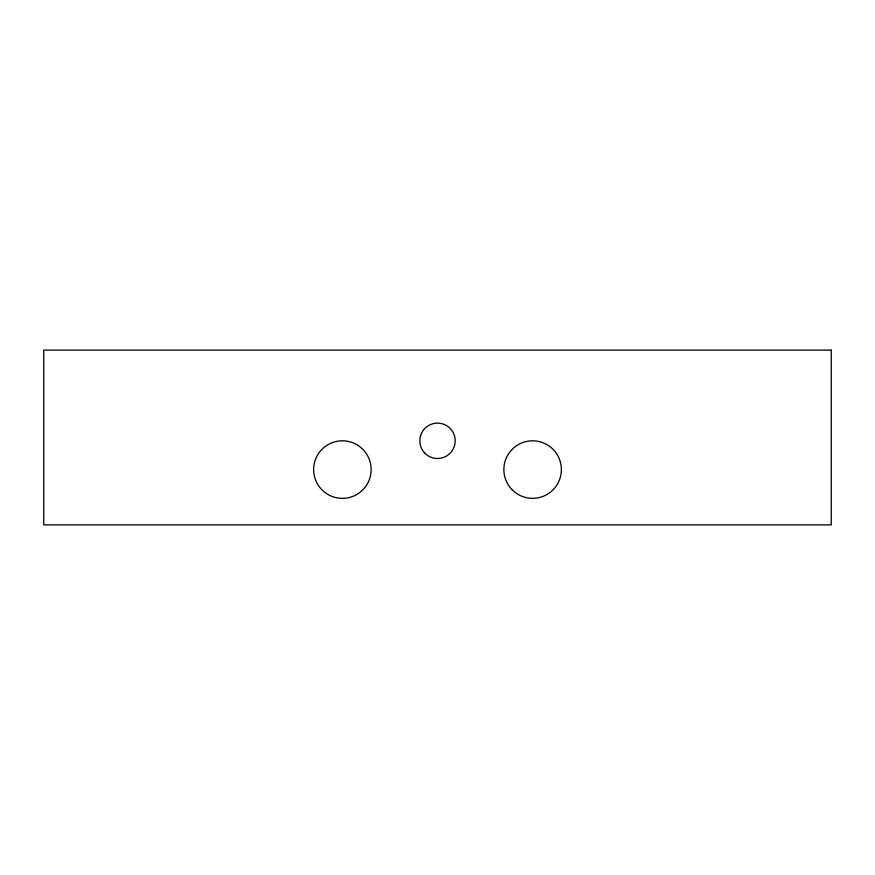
<?xml version="1.0" encoding="UTF-8"?>
<svg xmlns="http://www.w3.org/2000/svg" width="875" height="875" viewBox="0 0 875 875"><rect width="100%" height="100%" fill="white"/><g stroke="black" fill="none" stroke-linecap="round" stroke-linejoin="round"><path stroke-width="1.31" d="M831.25 350.12L43.75 350.12L43.75 524.88L831.25 524.88L831.25 350.12M512.28 489.913A28.755 28.755 0 0 0 560.394 477.017A28.755 28.755 0 0 0 525.175 441.798A28.755 28.755 0 0 0 512.28 489.913M424.988 453.327A17.697 17.697 0 0 0 454.595 445.397A17.697 17.697 0 0 0 432.917 423.73A17.697 17.697 0 0 0 424.988 453.327M328.005 494.484A28.755 28.755 0 0 0 371.142 469.58A28.755 28.755 0 0 0 328.005 444.675A28.755 28.755 0 0 0 328.005 494.484"/></g></svg>
